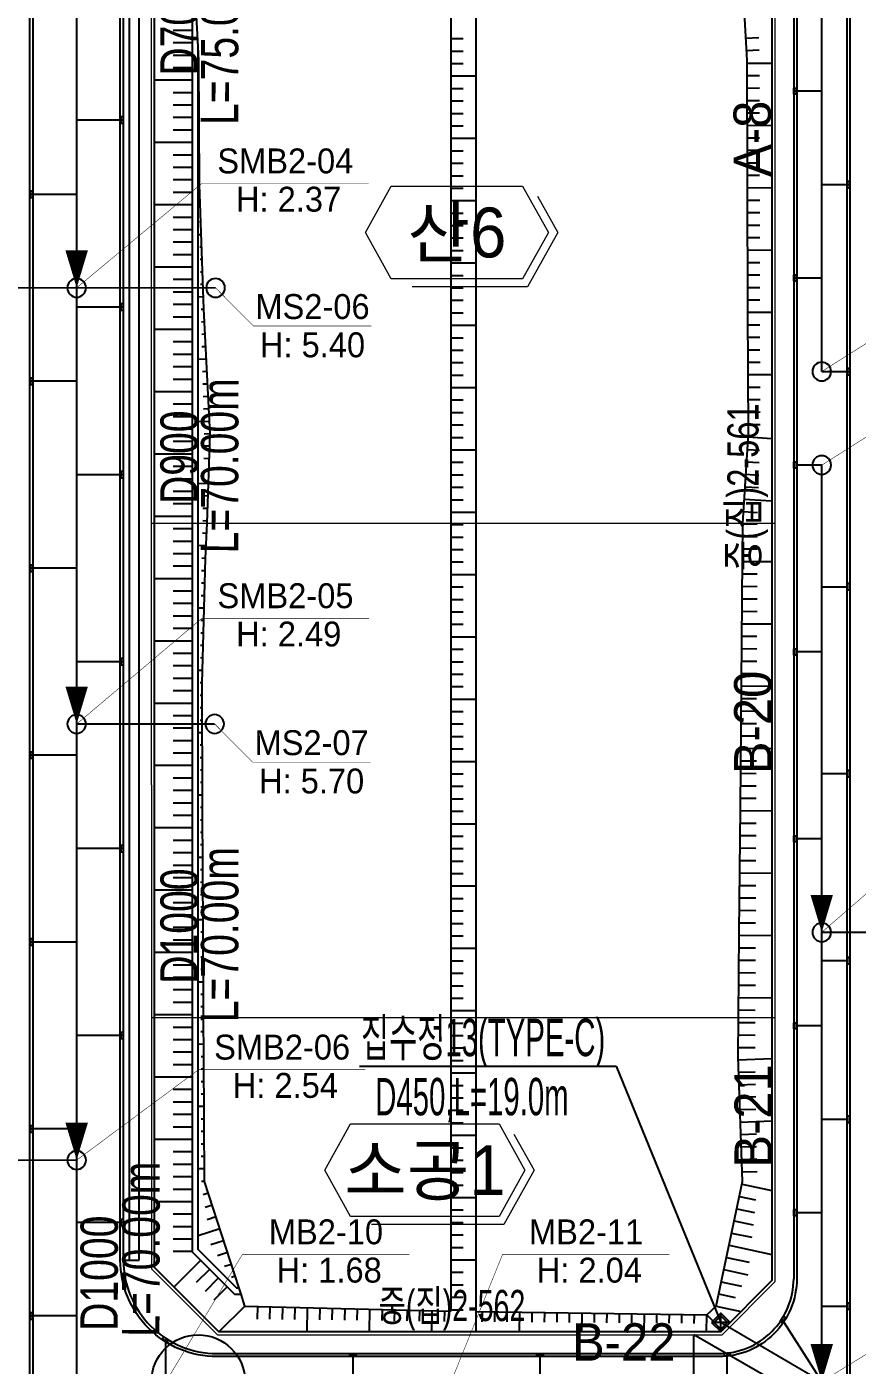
# Model space of a CAD drawing. Extents: x 230860 to 235519, y 342878 to 344985.
# Drawn here: x 232557.4 to 232690.6, y 343725.9 to 343940.7 of the extents above; entities that cross this region are included whole.
import ezdxf
from ezdxf.enums import TextEntityAlignment as Align

# ---------------------------------------------------------------- set-up
doc = ezdxf.new("R2010")
doc.units = 0
for name, color, linetype in [('##L형측구', 8, 'Continuous'), ('##보도', 3, 'Continuous'), ('##식수대', 104, 'Continuous'), ('##자전거', 11, 'Continuous'), ('CE-SLOP-FILL', 9, 'Continuous'), ('MN info M1', 2, 'Continuous'), ('storm_2호 우수받이', 1, 'Continuous'), ('storm_arrow', 7, 'Continuous'), ('storm_MH', 2, 'Continuous'), ('storm_pipe dia_length', 7, 'Continuous'), ('storm_pipe text', 1, 'Continuous'), ('storm_집수정', 4, 'Continuous'), ('도로시종점', 1, 'Continuous'), ('맨홀지시선', 7, 'Continuous'), ('블록맨홀', 1, 'Continuous'), ('비탈면', 7, 'Continuous')]:
    doc.layers.add(name, color=color, linetype=linetype)
for name, color, linetype, lineweight in [('00_도로_계획선', 7, 'Continuous', 0), ('0_도로명', 7, 'Continuous', 0), ('0_획지경계선', 8, 'Continuous', 5), ('storm_pipe', 160, 'Continuous', 30), ('블럭명', 7, 'Continuous', 0)]:
    doc.layers.add(name, color=color, linetype=linetype, lineweight=lineweight)
doc.styles.get("Standard").update_dxf_attribs({"font": 'Dotum.TTF'})
doc.styles.add('스타일1', font='H2HDRM.TTF')

# ---------------------------------------------------------------- blocks, each defined once
blk = doc.blocks.new('1')
at = {"layer": 'storm_MH', "flags": 128}
blk.add_lwpolyline([(-0.75, 0, 1), (0.75, 0, 1)], format="xyb", close=True, dxfattribs=at)
blk = doc.blocks.new('집수정')
at = {"layer": 'storm_집수정', "color": 7}
for p, q in [((244925.87, 275599.39), (244924.05, 275597.04)), ((244926.13, 275597.31), (244923.78, 275599.12))]:
    blk.add_line(p, q, dxfattribs=at)
for points in [[(244924.05, 275597.04), (244926.13, 275597.31), (244925.87, 275599.39), (244923.78, 275599.12)], [(244924.31, 275597.37), (244925.8, 275597.57), (244925.61, 275599.05), (244924.12, 275598.86)]]:
    blk.add_lwpolyline(points, close=True, dxfattribs=at)

msp = doc.modelspace()

# ---------------------------------------------------------------- linework, layer by layer
at = {"layer": '##L형측구'}
for points in [[(232606.036, 344089.591), (232621.29, 344091.341), (232665.401, 344091.341, -0.4142136), (232680.901, 344075.841), (232680.901, 343739.744, -0.4142136), (232668.401, 343727.244), (232587.901, 343727.244, -0.4142136), (232572.401, 343742.744), (232572.401, 344061.091, -0.4142136), (232600.901, 344089.591)], [(232704.401, 344091.341, 0.4142136), (232688.901, 344075.841), (232688.901, 343635.397, 0.4142136), (232701.401, 343622.897), (232883.401, 343622.897, 0.4142136), (232895.901, 343635.397), (232895.901, 344044.966), (232894.151, 344060.255), (232894.151, 344072.691, 0.2012258), (232889.214, 344084.462, -0.0044488), (232889.022, 344084.654, 0.2012258), (232877.252, 344089.591), (232864.815, 344089.591), (232849.526, 344091.341)]]:
    msp.add_lwpolyline(points, format="xyb", close=True, dxfattribs=at)
msp.add_lwpolyline([(232558.401, 344061.84, 0.4142159), (232531.901, 344088.341), (232465.401, 344088.341, 0.4142136), (232449.901, 344072.841), (232449.901, 343635.397, 0.4154208), (232462.453, 343622.897), (232509.512, 343622.897), (232524.767, 343624.647), (232529.901, 343624.647, 0.4142136), (232558.401, 343653.147), (232558.401, 344061.84)], format="xyb", dxfattribs=at)
at = {"layer": '##보도', "color": 8}
for points in [[(232621.318, 344090.841), (232665.401, 344090.841, -0.4142136), (232680.401, 344075.841), (232680.401, 343739.744)], [(232704.401, 344090.841, 0.4142136), (232689.401, 344075.841), (232689.401, 343635.397, 0.4142136), (232701.401, 343623.397), (232883.401, 343623.397, 0.4142136), (232895.401, 343635.397), (232895.401, 344044.937), (232893.651, 344060.226), (232893.651, 344072.691, 0.2012258), (232888.864, 344084.105, -0.0044488), (232888.665, 344084.303, 0.2012258), (232877.252, 344089.091), (232864.787, 344089.091), (232849.498, 344090.841), (232704.401, 344090.841)], [(232462.401, 343623.397), (232509.484, 343623.397), (232524.738, 343625.147), (232529.901, 343625.147, 0.4142136), (232557.901, 343653.147), (232557.901, 344061.841)], [(232572.901, 343742.744, 0.4142136), (232587.901, 343727.744)], [(232668.401, 343727.744, 0.4142136), (232680.401, 343739.744)]]:
    msp.add_lwpolyline(points, format="xyb", dxfattribs=at)
for points in [[(232572.901, 343742.744), (232572.901, 344061.091)], [(232572.899, 343742.744), (232575.399, 343742.744)], [(232587.901, 343727.744), (232668.401, 343727.744)]]:
    msp.add_lwpolyline(points, dxfattribs=at)
at = {"layer": '##식수대'}
for points in [[(232573.901, 343837.566), (232573.901, 344061.091)], [(232573.901, 343742.744), (232573.901, 343837.566)]]:
    msp.add_lwpolyline(points, dxfattribs=at)
at = {"layer": '##자전거'}
for points in [[(232575.401, 343742.744), (232575.401, 344061.091)], [(232575.401, 343742.744), (232575.401, 343837.566)]]:
    msp.add_lwpolyline(points, dxfattribs=at)
at = {"layer": '00_도로_계획선', "linetype": 'Continuous'}
for points in [[(232677.401, 344077.234), (232677.401, 343819.027)], [(232577.401, 343819.027), (232577.401, 344062.091)], [(232577.401, 343819.027), (232577.401, 343741.351)], [(232677.401, 343819.027), (232677.401, 343739.229)], [(232577.401, 343781.667), (232677.401, 343781.667)], [(232577.401, 343741.351), (232588.008, 343730.744)], [(232668.916, 343730.744), (232677.401, 343739.229)], [(232588.008, 343730.744), (232668.916, 343730.744)]]:
    msp.add_lwpolyline(points, dxfattribs=at)
at = {"layer": '0_획지경계선'}
msp.add_line((232577.401, 343861.003), (232677.401, 343861.003), dxfattribs=at)
at = {"layer": 'CE-SLOP-FILL', "color": 8}
for p, q in [((232625.401, 343982.776, 67), (232625.401, 343734.545, 67)), ((232629.401, 343982.776, 65), (232629.401, 343731.244, 65)), ((232583.901, 343940.091), (232580.901, 343940.091)), ((232625.401, 343938.776), (232627.401, 343938.776)), ((232672.732, 343938.841), (232674.816, 343938.954)), ((232583.901, 343938.091), (232580.901, 343938.091)), ((232584.91, 343937.301), (232584.901, 343937.3)), ((232625.401, 343936.776), (232627.401, 343936.776)), ((232672.84, 343936.844), (232674.871, 343936.954)), ((232583.901, 343936.091), (232580.901, 343936.091)), ((232585.018, 343935.304), (232584.96, 343935.303)), ((232625.401, 343934.776), (232627.401, 343934.776)), ((232672.924, 343934.846), (232676.901, 343934.861)), ((232583.901, 343932.091), (232577.901, 343932.091)), ((232583.901, 343934.091), (232580.901, 343934.091)), ((232585.028, 343933.304), (232584.965, 343933.303)), ((232625.401, 343932.776), (232629.401, 343932.776)), ((232672.931, 343932.846), (232674.916, 343932.853)), ((232583.901, 343930.091), (232580.901, 343930.091)), ((232585.038, 343931.304), (232584.969, 343931.303)), ((232625.401, 343930.776), (232627.401, 343930.776)), ((232672.939, 343930.846), (232674.92, 343930.853)), ((232583.901, 343928.091), (232580.901, 343928.091)), ((232585.048, 343929.304), (232584.974, 343929.303)), ((232625.401, 343928.776), (232627.401, 343928.776)), ((232672.946, 343928.846), (232674.923, 343928.853)), ((232583.901, 343926.091), (232580.901, 343926.091)), ((232585.057, 343927.304), (232584.901, 343927.303)), ((232625.401, 343926.776), (232627.401, 343926.776)), ((232672.953, 343926.846), (232674.927, 343926.853)), ((232583.901, 343924.091), (232580.901, 343924.091)), ((232585.067, 343925.304), (232584.984, 343925.303)), ((232625.401, 343924.776), (232627.401, 343924.776)), ((232672.961, 343924.846), (232676.901, 343924.86)), ((232583.901, 343922.091), (232577.901, 343922.091)), ((232585.077, 343923.304), (232584.989, 343923.303)), ((232585.087, 343921.304), (232584.994, 343921.303)), ((232625.401, 343922.776), (232629.401, 343922.776)), ((232672.968, 343922.846), (232674.934, 343922.853)), ((232583.901, 343920.091), (232580.901, 343920.091)), ((232585.096, 343919.304), (232584.999, 343919.303)), ((232625.401, 343920.776), (232627.401, 343920.776)), ((232672.975, 343920.846), (232674.938, 343920.853)), ((232583.901, 343918.091), (232580.901, 343918.091)), ((232585.106, 343917.304), (232584.901, 343917.303)), ((232625.401, 343918.776), (232627.401, 343918.776)), ((232672.983, 343918.846), (232674.942, 343918.853)), ((232583.901, 343916.091), (232580.901, 343916.091)), ((232585.117, 343915.304), (232585.009, 343915.3)), ((232625.401, 343916.776), (232627.401, 343916.776)), ((232672.99, 343916.846), (232674.945, 343916.853)), ((232672.997, 343914.846), (232676.901, 343914.86)), ((232583.901, 343914.091), (232580.901, 343914.091)), ((232585.185, 343913.305), (232585.043, 343913.3)), ((232625.401, 343914.776), (232627.401, 343914.776)), ((232625.401, 343912.776), (232629.401, 343912.776)), ((232673.005, 343912.846), (232674.953, 343912.853)), ((232583.901, 343912.091), (232577.901, 343912.091)), ((232585.252, 343911.306), (232585.077, 343911.3)), ((232625.401, 343910.776), (232627.401, 343910.776)), ((232673.012, 343910.846), (232674.957, 343910.853)), ((232583.901, 343910.091), (232580.901, 343910.091)), ((232585.32, 343909.307), (232585.111, 343909.3)), ((232625.401, 343908.776), (232627.401, 343908.776)), ((232673.019, 343908.846), (232674.96, 343908.853)), ((232583.901, 343908.091), (232580.901, 343908.091)), ((232585.388, 343907.309), (232584.901, 343907.292)), ((232625.401, 343906.776), (232627.401, 343906.776)), ((232673.027, 343906.846), (232674.964, 343906.853)), ((232583.901, 343906.091), (232580.901, 343906.091)), ((232583.901, 343904.091), (232580.901, 343904.091)), ((232585.456, 343905.31), (232585.178, 343905.3)), ((232625.401, 343904.776), (232627.401, 343904.776)), ((232673.034, 343904.846), (232676.901, 343904.86)), ((232583.901, 343902.091), (232577.901, 343902.091)), ((232585.523, 343903.311), (232585.212, 343903.3)), ((232625.401, 343902.776), (232629.401, 343902.776)), ((232673.041, 343902.846), (232674.971, 343902.853)), ((232583.901, 343900.091), (232580.901, 343900.091)), ((232585.591, 343901.312), (232585.246, 343901.3)), ((232625.401, 343900.776), (232627.401, 343900.776)), ((232673.049, 343900.846), (232674.975, 343900.853)), ((232583.901, 343898.091), (232580.901, 343898.091)), ((232585.659, 343899.313), (232585.28, 343899.3)), ((232625.401, 343898.776), (232627.401, 343898.776)), ((232673.056, 343898.846), (232674.979, 343898.853)), ((232583.901, 343896.091), (232580.901, 343896.091)), ((232585.727, 343897.314), (232584.901, 343897.286)), ((232625.401, 343896.776), (232627.401, 343896.776)), ((232673.063, 343896.846), (232674.982, 343896.853)), ((232583.901, 343894.091), (232580.901, 343894.091)), ((232585.795, 343895.315), (232585.348, 343895.293)), ((232625.401, 343894.776), (232627.401, 343894.776)), ((232673.071, 343894.846), (232676.901, 343894.86)), ((232583.901, 343892.091), (232577.901, 343892.091)), ((232585.897, 343893.318), (232585.399, 343893.293)), ((232585.998, 343891.321), (232585.45, 343891.293)), ((232625.401, 343892.776), (232629.401, 343892.776)), ((232673.078, 343892.846), (232674.99, 343892.853)), ((232583.901, 343890.091), (232580.901, 343890.091)), ((232586.1, 343889.323), (232585.5, 343889.293)), ((232625.401, 343890.776), (232627.401, 343890.776)), ((232673.085, 343890.846), (232674.993, 343890.853)), ((232583.901, 343888.091), (232580.901, 343888.091)), ((232586.201, 343887.326), (232584.901, 343887.26)), ((232625.401, 343888.776), (232627.401, 343888.776)), ((232673.093, 343888.846), (232674.997, 343888.853)), ((232583.901, 343886.091), (232580.901, 343886.091)), ((232586.303, 343885.328), (232585.602, 343885.293)), ((232625.401, 343886.776), (232627.401, 343886.776)), ((232625.401, 343884.776), (232627.401, 343884.776)), ((232673.1, 343886.846), (232675.001, 343886.853)), ((232673.107, 343884.846), (232676.901, 343884.86)), ((232583.901, 343884.091), (232580.901, 343884.091)), ((232586.404, 343883.331), (232585.653, 343883.293)), ((232625.401, 343882.776), (232629.401, 343882.776)), ((232673.115, 343882.846), (232675.008, 343882.853)), ((232583.901, 343882.091), (232577.901, 343882.091)), ((232586.506, 343881.334), (232585.703, 343881.293)), ((232625.401, 343880.776), (232627.401, 343880.776)), ((232673.122, 343880.846), (232675.012, 343880.853)), ((232583.901, 343880.091), (232580.901, 343880.091)), ((232586.607, 343879.336), (232585.754, 343879.293)), ((232625.401, 343878.776), (232627.401, 343878.776)), ((232673.129, 343878.846), (232675.015, 343878.853)), ((232583.901, 343878.091), (232580.901, 343878.091)), ((232586.709, 343877.339), (232584.901, 343877.247)), ((232625.401, 343876.776), (232627.401, 343876.776)), ((232673.137, 343876.846), (232675.019, 343876.853)), ((232583.901, 343876.091), (232580.901, 343876.091)), ((232583.901, 343874.091), (232580.901, 343874.091)), ((232586.81, 343875.341), (232585.856, 343875.293)), ((232625.401, 343874.776), (232627.401, 343874.776)), ((232673.111, 343874.847), (232676.901, 343874.606)), ((232583.901, 343872.091), (232577.901, 343872.091)), ((232586.743, 343873.342), (232585.822, 343873.373)), ((232625.401, 343872.776), (232629.401, 343872.776)), ((232672.983, 343872.851), (232674.942, 343872.726)), ((232583.901, 343870.091), (232580.901, 343870.091)), ((232586.676, 343871.344), (232585.789, 343871.373)), ((232625.401, 343870.776), (232627.401, 343870.776)), ((232672.856, 343870.855), (232674.879, 343870.726)), ((232583.901, 343868.091), (232580.901, 343868.091)), ((232586.609, 343869.345), (232585.755, 343869.373)), ((232625.401, 343868.776), (232627.401, 343868.776)), ((232672.729, 343868.86), (232674.815, 343868.726)), ((232583.901, 343866.091), (232580.901, 343866.091)), ((232586.542, 343867.346), (232584.901, 343867.401)), ((232625.401, 343866.776), (232627.401, 343866.776)), ((232672.601, 343866.864), (232674.751, 343866.726)), ((232583.901, 343864.091), (232580.901, 343864.091)), ((232586.408, 343863.348), (232585.654, 343863.373)), ((232586.475, 343865.347), (232585.688, 343865.373)), ((232625.401, 343864.776), (232627.401, 343864.776)), ((232672.474, 343864.868), (232676.901, 343864.585)), ((232583.901, 343862.091), (232577.901, 343862.091)), ((232586.341, 343861.349), (232585.621, 343861.373)), ((232625.401, 343862.776), (232629.401, 343862.776)), ((232672.347, 343862.872), (232674.624, 343862.726)), ((232583.901, 343860.091), (232580.901, 343860.091)), ((232586.248, 343859.351), (232585.574, 343859.385)), ((232625.401, 343860.776), (232627.401, 343860.776)), ((232672.227, 343860.876), (232674.564, 343860.868)), ((232583.901, 343858.091), (232580.901, 343858.091)), ((232586.149, 343857.354), (232584.901, 343857.415)), ((232625.401, 343858.776), (232627.401, 343858.776)), ((232672.215, 343856.876), (232674.558, 343856.868)), ((232672.221, 343858.876), (232674.561, 343858.868)), ((232583.901, 343856.091), (232580.901, 343856.091)), ((232586.051, 343855.356), (232585.476, 343855.385)), ((232625.401, 343856.776), (232627.401, 343856.776)), ((232625.401, 343854.776), (232627.401, 343854.776)), ((232672.207, 343854.876), (232676.901, 343854.836)), ((232583.901, 343854.091), (232580.901, 343854.091)), ((232585.996, 343853.357), (232585.448, 343853.372)), ((232625.401, 343852.776), (232629.401, 343852.776)), ((232672.19, 343852.876), (232674.545, 343852.856)), ((232583.901, 343852.091), (232577.901, 343852.091)), ((232585.941, 343851.358), (232585.421, 343851.372)), ((232625.401, 343850.776), (232627.401, 343850.776)), ((232672.173, 343850.876), (232674.537, 343850.856)), ((232583.901, 343850.091), (232580.901, 343850.091)), ((232585.887, 343849.358), (232585.394, 343849.372)), ((232625.401, 343848.776), (232627.401, 343848.776)), ((232672.156, 343848.876), (232674.529, 343848.856)), ((232583.901, 343848.091), (232580.901, 343848.091)), ((232583.901, 343846.091), (232580.901, 343846.091)), ((232585.832, 343847.359), (232584.901, 343847.385)), ((232625.401, 343846.776), (232627.401, 343846.776)), ((232672.14, 343846.876), (232674.52, 343846.856)), ((232583.901, 343844.091), (232580.901, 343844.091)), ((232585.778, 343845.36), (232585.339, 343845.372)), ((232625.401, 343844.776), (232627.401, 343844.776)), ((232672.123, 343844.876), (232676.901, 343844.836)), ((232583.901, 343842.091), (232577.901, 343842.091)), ((232585.723, 343843.361), (232585.312, 343843.372)), ((232625.401, 343842.776), (232629.401, 343842.776)), ((232672.106, 343842.876), (232674.504, 343842.856)), ((232583.901, 343840.091), (232580.901, 343840.091)), ((232585.669, 343841.361), (232585.285, 343841.372)), ((232625.401, 343840.776), (232627.401, 343840.776)), ((232672.09, 343840.876), (232674.495, 343840.856)), ((232583.901, 343838.091), (232580.901, 343838.091)), ((232585.614, 343839.362), (232585.258, 343839.372)), ((232625.401, 343838.776), (232627.401, 343838.776)), ((232672.073, 343838.876), (232674.487, 343838.856)), ((232583.901, 343836.091), (232580.901, 343836.091)), ((232585.56, 343837.363), (232584.901, 343837.381)), ((232585.506, 343835.364), (232585.203, 343835.372)), ((232625.401, 343836.776), (232627.401, 343836.776)), ((232672.056, 343836.876), (232674.479, 343836.856)), ((232583.901, 343834.091), (232580.901, 343834.091)), ((232585.515, 343833.364), (232585.208, 343833.362)), ((232625.401, 343834.776), (232627.401, 343834.776)), ((232672.039, 343834.876), (232676.901, 343834.832)), ((232583.901, 343832.091), (232577.901, 343832.091)), ((232585.524, 343831.364), (232585.213, 343831.362)), ((232625.401, 343832.776), (232629.401, 343832.776)), ((232672.021, 343832.876), (232674.461, 343832.854)), ((232583.901, 343830.091), (232580.901, 343830.091)), ((232585.534, 343829.364), (232585.218, 343829.362)), ((232625.401, 343830.776), (232627.401, 343830.776)), ((232672.003, 343830.876), (232674.452, 343830.854)), ((232583.901, 343828.091), (232580.901, 343828.091)), ((232585.544, 343827.364), (232584.901, 343827.361)), ((232625.401, 343828.776), (232627.401, 343828.776)), ((232625.401, 343826.776), (232627.401, 343826.776)), ((232671.966, 343826.877), (232674.434, 343826.854)), ((232671.985, 343828.877), (232674.443, 343828.854)), ((232583.901, 343826.091), (232580.901, 343826.091)), ((232585.553, 343825.364), (232585.227, 343825.362)), ((232625.401, 343824.776), (232627.401, 343824.776)), ((232671.948, 343824.877), (232676.901, 343824.832)), ((232583.901, 343824.091), (232580.901, 343824.091)), ((232585.563, 343823.364), (232585.232, 343823.362)), ((232625.401, 343822.776), (232629.401, 343822.776)), ((232671.93, 343822.877), (232674.415, 343822.854)), ((232583.901, 343822.091), (232577.901, 343822.091)), ((232585.573, 343821.364), (232585.237, 343821.362)), ((232625.401, 343820.776), (232627.401, 343820.776)), ((232671.912, 343820.877), (232674.406, 343820.854)), ((232583.901, 343820.091), (232580.901, 343820.091)), ((232585.583, 343819.364), (232585.242, 343819.362)), ((232625.401, 343818.776), (232627.401, 343818.776)), ((232671.893, 343818.877), (232674.397, 343818.854)), ((232583.901, 343818.091), (232580.901, 343818.091)), ((232583.901, 343816.091), (232580.901, 343816.091)), ((232585.592, 343817.364), (232584.901, 343817.361)), ((232625.401, 343816.776), (232627.401, 343816.776)), ((232671.875, 343816.877), (232674.388, 343816.854)), ((232583.901, 343814.091), (232580.901, 343814.091)), ((232585.602, 343815.364), (232585.252, 343815.362)), ((232625.401, 343814.776), (232627.401, 343814.776)), ((232671.857, 343814.877), (232676.901, 343814.831)), ((232583.901, 343812.091), (232577.901, 343812.091)), ((232585.612, 343813.364), (232585.256, 343813.362)), ((232625.401, 343812.776), (232629.401, 343812.776)), ((232671.839, 343812.877), (232674.37, 343812.854)), ((232583.901, 343810.091), (232580.901, 343810.091)), ((232585.622, 343811.364), (232585.261, 343811.362)), ((232625.401, 343810.776), (232627.401, 343810.776)), ((232671.821, 343810.877), (232674.361, 343810.854)), ((232583.901, 343808.091), (232580.901, 343808.091)), ((232585.631, 343809.364), (232585.266, 343809.362)), ((232625.401, 343808.776), (232627.401, 343808.776)), ((232671.802, 343808.877), (232674.352, 343808.854)), ((232583.901, 343806.091), (232580.901, 343806.091)), ((232585.641, 343807.364), (232584.901, 343807.36)), ((232585.651, 343805.364), (232585.276, 343805.362)), ((232625.401, 343806.776), (232627.401, 343806.776)), ((232671.784, 343806.877), (232674.343, 343806.854)), ((232583.901, 343804.091), (232580.901, 343804.091)), ((232585.661, 343803.364), (232585.281, 343803.362)), ((232625.401, 343804.776), (232627.401, 343804.776)), ((232671.766, 343804.878), (232676.901, 343804.831)), ((232583.901, 343802.091), (232577.901, 343802.091)), ((232585.67, 343801.364), (232585.286, 343801.362)), ((232625.401, 343802.776), (232629.401, 343802.776)), ((232671.748, 343802.878), (232674.324, 343802.854)), ((232583.901, 343800.091), (232580.901, 343800.091)), ((232585.68, 343799.364), (232585.291, 343799.362)), ((232625.401, 343800.776), (232627.401, 343800.776)), ((232671.711, 343798.878), (232674.306, 343798.854)), ((232671.729, 343800.878), (232674.315, 343800.854)), ((232583.901, 343798.091), (232580.901, 343798.091)), ((232585.69, 343797.364), (232584.901, 343797.36)), ((232625.401, 343798.776), (232627.401, 343798.776)), ((232625.401, 343796.776), (232627.401, 343796.776)), ((232671.693, 343796.878), (232674.297, 343796.854)), ((232583.901, 343796.091), (232580.901, 343796.091)), ((232585.699, 343795.364), (232585.3, 343795.362)), ((232625.401, 343794.776), (232627.401, 343794.776)), ((232671.675, 343794.878), (232676.901, 343794.83)), ((232583.901, 343794.091), (232580.901, 343794.091)), ((232585.709, 343793.364), (232585.305, 343793.362)), ((232625.401, 343792.776), (232629.401, 343792.776)), ((232671.656, 343792.878), (232674.279, 343792.854)), ((232583.901, 343792.091), (232577.901, 343792.091)), ((232585.719, 343791.364), (232585.31, 343791.362)), ((232625.401, 343790.776), (232627.401, 343790.776)), ((232671.638, 343790.878), (232674.27, 343790.854)), ((232583.901, 343790.091), (232580.901, 343790.091)), ((232583.901, 343788.091), (232580.901, 343788.091)), ((232585.729, 343789.364), (232585.315, 343789.362)), ((232625.401, 343788.776), (232627.401, 343788.776)), ((232671.62, 343788.878), (232674.261, 343788.854)), ((232583.901, 343786.091), (232580.901, 343786.091)), ((232585.738, 343787.364), (232584.901, 343787.36)), ((232625.401, 343786.776), (232627.401, 343786.776)), ((232671.602, 343786.878), (232674.251, 343786.854)), ((232583.901, 343784.091), (232580.901, 343784.091)), ((232585.748, 343785.364), (232585.325, 343785.362)), ((232625.401, 343784.776), (232627.401, 343784.776)), ((232671.584, 343784.878), (232676.901, 343784.83)), ((232583.901, 343782.091), (232577.901, 343782.091)), ((232585.758, 343783.364), (232585.329, 343783.362)), ((232625.401, 343782.776), (232629.401, 343782.776)), ((232671.565, 343782.878), (232674.233, 343782.854)), ((232583.901, 343780.091), (232580.901, 343780.091)), ((232585.768, 343781.364), (232585.334, 343781.362)), ((232625.401, 343780.776), (232627.401, 343780.776)), ((232671.547, 343780.879), (232674.224, 343780.854)), ((232583.901, 343778.091), (232580.901, 343778.091)), ((232585.787, 343777.364), (232584.901, 343777.36)), ((232585.777, 343779.364), (232585.339, 343779.362)), ((232625.401, 343778.776), (232627.401, 343778.776)), ((232671.529, 343778.879), (232674.215, 343778.854)), ((232583.901, 343776.091), (232580.901, 343776.091)), ((232585.797, 343775.364), (232585.349, 343775.362)), ((232625.401, 343776.776), (232627.401, 343776.776)), ((232671.511, 343776.879), (232674.206, 343776.854)), ((232583.901, 343774.091), (232580.901, 343774.091)), ((232585.807, 343773.364), (232585.354, 343773.362)), ((232625.401, 343774.776), (232627.401, 343774.776)), ((232671.513, 343774.879), (232676.901, 343775.072)), ((232583.901, 343772.091), (232577.901, 343772.091)), ((232585.816, 343771.364), (232585.359, 343771.362)), ((232625.401, 343772.776), (232629.401, 343772.776)), ((232671.585, 343772.88), (232674.243, 343772.976)), ((232671.656, 343770.882), (232674.279, 343770.976)), ((232583.901, 343770.091), (232580.901, 343770.091)), ((232585.826, 343769.364), (232585.364, 343769.362)), ((232625.401, 343770.776), (232627.401, 343770.776)), ((232625.401, 343768.776), (232627.401, 343768.776)), ((232671.728, 343768.883), (232674.315, 343768.976)), ((232583.901, 343768.091), (232580.901, 343768.091)), ((232585.836, 343767.364), (232584.901, 343767.36)), ((232625.401, 343766.776), (232627.401, 343766.776)), ((232671.8, 343766.884), (232674.35, 343766.976)), ((232583.901, 343766.091), (232580.901, 343766.091)), ((232585.845, 343765.364), (232585.373, 343765.362)), ((232625.401, 343764.776), (232627.401, 343764.776)), ((232671.871, 343764.885), (232676.901, 343765.066)), ((232583.901, 343764.091), (232580.901, 343764.091)), ((232585.855, 343763.365), (232585.378, 343763.362)), ((232625.401, 343762.776), (232629.401, 343762.776)), ((232671.943, 343762.887), (232674.422, 343762.976)), ((232583.901, 343762.091), (232577.901, 343762.091)), ((232585.865, 343761.365), (232585.383, 343761.362)), ((232625.401, 343760.776), (232627.401, 343760.776)), ((232672.015, 343760.888), (232674.458, 343760.976)), ((232583.901, 343760.091), (232580.901, 343760.091)), ((232583.901, 343758.091), (232580.901, 343758.091)), ((232585.875, 343759.365), (232585.388, 343759.362)), ((232625.401, 343758.776), (232627.401, 343758.776)), ((232672.087, 343758.889), (232674.494, 343758.976)), ((232583.901, 343756.091), (232580.901, 343756.091)), ((232585.884, 343757.365), (232584.901, 343757.36)), ((232625.401, 343756.776), (232627.401, 343756.776)), ((232672.158, 343756.891), (232674.53, 343756.976)), ((232583.901, 343754.091), (232580.901, 343754.091)), ((232585.894, 343755.365), (232585.398, 343755.362)), ((232625.401, 343754.776), (232627.401, 343754.776)), ((232672.12, 343754.901), (232676.901, 343753.883)), ((232583.901, 343752.091), (232577.901, 343752.091)), ((232586.505, 343753.461), (232585.703, 343753.201)), ((232625.401, 343752.776), (232629.401, 343752.776)), ((232671.703, 343752.945), (232674.302, 343752.392)), ((232583.901, 343750.091), (232580.901, 343750.091)), ((232587.123, 343751.559), (232586.012, 343751.198)), ((232587.741, 343749.657), (232586.321, 343749.196)), ((232625.401, 343750.776), (232627.401, 343750.776)), ((232671.287, 343750.989), (232674.094, 343750.391)), ((232583.901, 343748.091), (232580.901, 343748.091)), ((232588.358, 343747.755), (232584.901, 343746.632)), ((232625.401, 343748.776), (232627.401, 343748.776)), ((232670.87, 343749.033), (232673.885, 343748.391)), ((232583.901, 343746.091), (232580.901, 343746.091)), ((232588.976, 343745.853), (232586.939, 343745.191)), ((232625.401, 343746.776), (232627.401, 343746.776)), ((232670.036, 343745.121), (232676.901, 343743.658)), ((232670.453, 343747.077), (232673.677, 343746.39)), ((232583.901, 343744.091), (232580.901, 343744.091)), ((232589.594, 343743.95), (232588.014, 343743.437)), ((232625.401, 343744.776), (232627.401, 343744.776)), ((232669.619, 343743.165), (232673.26, 343742.389)), ((232585.282, 343742.662), (232581.039, 343738.42)), ((232586.696, 343741.248), (232584.575, 343739.127)), ((232590.212, 343742.048), (232589.117, 343741.693)), ((232625.401, 343742.776), (232629.401, 343742.776)), ((232669.203, 343741.209), (232673.052, 343740.389)), ((232588.11, 343739.834), (232585.989, 343737.713)), ((232590.83, 343740.146), (232590.219, 343739.948)), ((232625.401, 343740.776), (232627.401, 343740.776)), ((232625.401, 343738.776), (232627.401, 343738.776)), ((232668.786, 343739.253), (232672.055, 343738.556)), ((232589.524, 343738.42), (232587.403, 343736.298)), ((232625.401, 343736.776), (232627.401, 343736.776)), ((232668.369, 343737.297), (232671.004, 343736.735)), ((232592.391, 343735.341), (232588.215, 343731.244)), ((232594.391, 343735.292), (232594.342, 343733.268)), ((232596.39, 343735.244), (232596.342, 343733.244)), ((232598.389, 343735.196), (232598.342, 343733.22)), ((232600.389, 343735.148), (232600.342, 343733.196)), ((232602.388, 343735.1), (232602.295, 343731.244)), ((232604.388, 343735.052), (232604.342, 343733.148)), ((232606.387, 343735.003), (232606.342, 343733.124)), ((232608.386, 343734.955), (232608.342, 343733.1)), ((232610.386, 343734.907), (232610.342, 343733.076)), ((232612.385, 343734.859), (232612.298, 343731.244)), ((232614.385, 343734.811), (232614.342, 343733.027)), ((232616.384, 343734.763), (232616.342, 343733.003)), ((232618.384, 343734.714), (232618.342, 343732.979)), ((232620.383, 343734.666), (232620.342, 343732.955)), ((232622.382, 343734.618), (232622.301, 343731.244)), ((232624.382, 343734.57), (232624.342, 343732.907)), ((232625.401, 343734.776), (232627.401, 343734.776)), ((232630.417, 343734.434), (232630.393, 343732.839)), ((232632.417, 343734.403), (232632.393, 343732.824)), ((232667.952, 343735.341), (232671.953, 343734.488)), ((232634.417, 343734.373), (232634.393, 343732.809)), ((232636.417, 343734.343), (232636.37, 343731.244)), ((232638.416, 343734.313), (232638.393, 343732.778)), ((232640.416, 343734.282), (232640.393, 343732.763)), ((232642.416, 343734.252), (232642.393, 343732.748)), ((232644.416, 343734.222), (232644.393, 343732.733)), ((232646.416, 343734.191), (232646.371, 343731.244)), ((232648.415, 343734.161), (232648.393, 343732.703)), ((232650.415, 343734.131), (232650.393, 343732.687)), ((232652.415, 343734.101), (232652.393, 343732.672)), ((232654.415, 343734.07), (232654.393, 343732.657)), ((232656.414, 343734.04), (232656.372, 343731.244)), ((232658.414, 343734.01), (232658.393, 343732.627)), ((232660.414, 343733.979), (232660.393, 343732.612)), ((232662.414, 343733.949), (232662.393, 343732.597)), ((232664.414, 343733.919), (232664.393, 343732.581)), ((232666.413, 343733.889), (232666.373, 343731.244)), ((232666.497, 343733.968), (232667.695, 343732.698))]:
    msp.add_line(p, q, dxfattribs=at)
for points in [[(232629.401, 344087.341), (232666.587, 344087.341), (232676.901, 344077.027), (232676.901, 343819.027), (232676.901, 343739.436), (232668.709, 343731.244), (232629.401, 343731.244)], [(232629.401, 343731.244), (232588.215, 343731.244), (232577.901, 343741.558), (232577.901, 343819.027), (232577.901, 344062.091)], [(232583.901, 344062.091), (232583.901, 343819.027), (232583.901, 343744.043), (232590.7, 343737.244), (232591.773, 343737.244)], [(232591.448, 343738.244), (232591.114, 343738.244), (232584.901, 343744.457), (232584.901, 343819.027), (232584.901, 343937.47)]]:
    msp.add_lwpolyline(points, dxfattribs=at)
at = {"layer": 'storm_2호 우수받이'}
for p, q in [((232684.943, 343930.341), (232680.401, 343930.341)), ((232572.901, 343925.7), (232565.401, 343925.7)), ((232684.901, 343915.341), (232689.401, 343915.341)), ((232565.401, 343913.776), (232557.901, 343913.776)), ((232684.943, 343900.341), (232680.401, 343900.341)), ((232572.901, 343895.7), (232565.401, 343895.7)), ((232684.901, 343885.341), (232689.401, 343885.341)), ((232565.401, 343883.776), (232557.901, 343883.776)), ((232684.943, 343870.341), (232680.801, 343870.341)), ((232572.901, 343868.776), (232565.401, 343868.776)), ((232565.401, 343853.776), (232557.901, 343853.776)), ((232684.901, 343850.81), (232689.001, 343850.81)), ((232684.943, 343840.341), (232680.801, 343840.341)), ((232572.901, 343838.776), (232565.401, 343838.776)), ((232565.401, 343823.776), (232557.901, 343823.776)), ((232684.901, 343820.81), (232689.001, 343820.81)), ((232684.943, 343810.341), (232680.801, 343810.341)), ((232572.901, 343808.776), (232565.401, 343808.776)), ((232565.401, 343793.776), (232557.901, 343793.776)), ((232684.901, 343790.81), (232689.001, 343790.81)), ((232684.943, 343780.341), (232680.801, 343780.341)), ((232572.901, 343778.776), (232565.401, 343778.776)), ((232684.901, 343765.341), (232689.001, 343765.341)), ((232565.401, 343763.776), (232557.901, 343763.776)), ((232684.943, 343750.341), (232680.801, 343750.341)), ((232572.901, 343748.776), (232565.401, 343748.776)), ((232684.901, 343735.341), (232689.001, 343735.341)), ((232565.401, 343733.776), (232557.901, 343733.776)), ((232684.901, 343723.244), (232678.51, 343733.303)), ((232579.728, 343723.244), (232579.728, 343730.166)), ((232609.728, 343723.244), (232609.728, 343727.744)), ((232639.728, 343723.244), (232639.728, 343727.744)), ((232669.728, 343723.244), (232669.728, 343727.818))]:
    msp.add_line(p, q, dxfattribs=at)
for points in [[(232680.402, 343929.841), (232680.4, 343930.841), (232680.8, 343930.841), (232680.802, 343929.841)], [(232572.901, 343926.2), (232572.501, 343926.2), (232572.501, 343925.2), (232572.901, 343925.2)], [(232689.401, 343915.841), (232689.001, 343915.841), (232689.001, 343914.841), (232689.401, 343914.841)], [(232558.301, 343914.276), (232557.901, 343914.276), (232557.901, 343913.276), (232558.301, 343913.276)], [(232680.402, 343899.841), (232680.4, 343900.841), (232680.8, 343900.841), (232680.802, 343899.841)], [(232572.901, 343896.2), (232572.501, 343896.2), (232572.501, 343895.2), (232572.901, 343895.2)], [(232689.401, 343885.841), (232689.001, 343885.841), (232689.001, 343884.841), (232689.401, 343884.841)], [(232689.401, 343885.841), (232689.001, 343885.841), (232689.001, 343884.841), (232689.401, 343884.841)], [(232558.301, 343884.276), (232557.901, 343884.276), (232557.901, 343883.276), (232558.301, 343883.276)], [(232680.402, 343869.841), (232680.4, 343870.841), (232680.8, 343870.841), (232680.802, 343869.841)], [(232572.901, 343869.276), (232572.501, 343869.276), (232572.501, 343868.276), (232572.901, 343868.276)], [(232558.301, 343854.276), (232557.901, 343854.276), (232557.901, 343853.276), (232558.301, 343853.276)], [(232689.401, 343851.31), (232689.001, 343851.31), (232689.001, 343850.31), (232689.401, 343850.31)], [(232680.402, 343839.841), (232680.4, 343840.841), (232680.8, 343840.841), (232680.802, 343839.841)], [(232572.901, 343839.276), (232572.501, 343839.276), (232572.501, 343838.276), (232572.901, 343838.276)], [(232558.301, 343824.276), (232557.901, 343824.276), (232557.901, 343823.276), (232558.301, 343823.276)], [(232689.401, 343821.31), (232689.001, 343821.31), (232689.001, 343820.31), (232689.401, 343820.31)], [(232680.402, 343809.841), (232680.4, 343810.841), (232680.8, 343810.841), (232680.802, 343809.841)], [(232572.901, 343809.276), (232572.501, 343809.276), (232572.501, 343808.276), (232572.901, 343808.276)], [(232558.301, 343794.276), (232557.901, 343794.276), (232557.901, 343793.276), (232558.301, 343793.276)], [(232689.401, 343791.31), (232689.001, 343791.31), (232689.001, 343790.31), (232689.401, 343790.31)], [(232680.402, 343779.841), (232680.4, 343780.841), (232680.8, 343780.841), (232680.802, 343779.841)], [(232572.901, 343779.276), (232572.501, 343779.276), (232572.501, 343778.276), (232572.901, 343778.276)], [(232689.401, 343765.841), (232689.001, 343765.841), (232689.001, 343764.841), (232689.401, 343764.841)], [(232558.301, 343764.276), (232557.901, 343764.276), (232557.901, 343763.276), (232558.301, 343763.276)], [(232680.402, 343749.841), (232680.4, 343750.841), (232680.8, 343750.841), (232680.802, 343749.841)], [(232572.901, 343749.276), (232572.501, 343749.276), (232572.501, 343748.276), (232572.901, 343748.276)], [(232689.401, 343735.841), (232689.001, 343735.841), (232689.001, 343734.841), (232689.401, 343734.841)], [(232558.301, 343734.276), (232557.901, 343734.276), (232557.901, 343733.276), (232558.301, 343733.276)], [(232678.773, 343733.728), (232679.113, 343733.518), (232678.586, 343732.668), (232678.246, 343732.878)], [(232579.31, 343730.441), (232580.145, 343729.892), (232579.926, 343729.558), (232579.09, 343730.107)], [(232609.228, 343727.744), (232610.228, 343727.744), (232610.228, 343727.344), (232609.228, 343727.344)], [(232639.228, 343727.744), (232640.228, 343727.744), (232640.228, 343727.344), (232639.228, 343727.344)], [(232669.272, 343727.359), (232670.264, 343727.48), (232670.216, 343727.877), (232669.223, 343727.756)]]:
    msp.add_lwpolyline(points, close=True, dxfattribs=at)
at = {"layer": 'storm_arrow'}
for points in [[(232565.401, 343898.776, 0, 3.6, 0), (232565.401, 343904.776, 0, 2.977, 0)], [(232565.401, 343828.776, 0, 3.6, 0), (232565.401, 343834.776, 0, 2.977, 0)], [(232684.901, 343795.341, 0, 3.6, 0), (232684.901, 343801.341, 0, 2.977, 0)], [(232565.401, 343758.776, 0, 3.6, 0), (232565.401, 343764.776, 0, 2.977, 0)], [(232684.901, 343723.244, 0, 3.6, 0), (232684.901, 343729.244, 0, 2.977, 0)]]:
    msp.add_lwpolyline(points, format="xyseb", dxfattribs=at)
at = {"layer": 'storm_pipe', "const_width": 0.3, "flags": 128}
for points in [[(232565.401, 343973.776), (232565.401, 343898.776)], [(232684.901, 343955.341), (232684.901, 343885.341)], [(232565.401, 343898.776), (232544.64, 343898.776)], [(232565.401, 343898.776), (232565.401, 343828.776)], [(232565.401, 343898.776), (232587.677, 343898.776)], [(232684.901, 343870.341), (232684.901, 343795.341)], [(232565.401, 343828.776), (232565.401, 343758.776)], [(232565.401, 343828.776), (232587.537, 343828.776)], [(232684.901, 343795.341), (232684.901, 343723.244)], [(232684.901, 343795.341), (232699.679, 343795.341)], [(232565.401, 343758.776), (232540.937, 343758.776)], [(232565.401, 343758.776), (232565.401, 343688.776)], [(232668.713, 343732.729), (232684.901, 343723.244)]]:
    msp.add_lwpolyline(points, dxfattribs=at)
at = {"layer": 'storm_집수정', "color": 0}
for p, q in [((232610.766, 343773.875), (232651.921, 343773.875)), ((232651.921, 343773.875), (232668.713, 343732.729))]:
    msp.add_line(p, q, dxfattribs=at)
at = {"layer": '도로시종점'}
for p in [(232677.401, 343723.244), (232664.411, 343715.744)]:
    msp.add_line(p, (232664.411, 343730.744), dxfattribs=at)
msp.add_circle((232584.901, 343723.244), 7.5, dxfattribs=at)
at = {"layer": '맨홀지시선', "color": 30, "const_width": 0.08}
for points in [[(232565.401, 343898.776), (232585.467, 343915.527), (232612.233, 343915.527)], [(232684.901, 343885.341), (232707.58, 343899.675), (232734.346, 343899.675)], [(232684.943, 343870.341), (232707.58, 343884.675), (232734.346, 343884.675)], [(232565.401, 343828.776), (232585.498, 343845.746), (232612.263, 343845.746)], [(232684.901, 343795.341), (232705.906, 343813.551), (232732.672, 343813.551)], [(232565.401, 343758.776), (232584.957, 343773.302), (232611.722, 343773.302)], [(232579.728, 343723.244), (232591.983, 343743.654), (232618.749, 343743.654)], [(232625.466, 343723.244), (232633.712, 343743.649), (232660.477, 343743.649)], [(232684.901, 343723.244), (232700.163, 343732.597), (232726.929, 343732.597)]]:
    msp.add_lwpolyline(points, dxfattribs=at)
at = {"layer": '맨홀지시선', "color": 1, "const_width": 0.08}
for points in [[(232587.677, 343898.776), (232593.762, 343892.644), (232612.687, 343892.644)], [(232587.537, 343828.776), (232593.621, 343822.644), (232612.547, 343822.644)]]:
    msp.add_lwpolyline(points, dxfattribs=at)
at = {"layer": '블럭명'}
for points in [[(232636.932, 343900.243), (232615.856, 343900.243), (232611.712, 343907.659), (232615.856, 343915.075), (232636.932, 343915.075), (232641.076, 343907.659), (232636.932, 343900.243)], [(232639.303, 343913.466), (232642.549, 343907.659), (232637.686, 343898.957), (232619.195, 343898.957)], [(232633.145, 343749.746), (232609.346, 343749.746), (232605.201, 343757.162), (232609.346, 343764.578), (232633.145, 343764.578), (232637.289, 343757.162), (232633.145, 343749.746)], [(232635.517, 343762.97), (232638.762, 343757.162), (232633.899, 343748.461), (232612.684, 343748.461)]]:
    msp.add_lwpolyline(points, dxfattribs=at)
at = {"layer": '비탈면', "color": 8}
for points in [[(232667.952, 343735.341), (232672.214, 343755.341), (232671.497, 343775.341), (232671.554, 343781.667), (232671.679, 343795.341), (232671.861, 343815.341), (232672.044, 343835.341), (232672.21, 343855.341), (232672.227, 343861.003), (232673.142, 343875.341), (232673.069, 343895.341), (232672.995, 343915.341), (232672.922, 343935.341), (232671.836, 343955.341), (232672.775, 343975.341), (232672.748, 343982.776), (232672.989, 343995.341), (232673.367, 344015.341), (232673.353, 344035.341), (232672.745, 344055.341), (232670.815, 344075.341), (232670.722, 344077.234)], [(232584.901, 343937.47), (232583.917, 343955.341), (232583.901, 343975.341), (232584.901, 343982.415)], [(232591.448, 343738.244), (232585.894, 343755.341), (232585.797, 343775.341), (232585.766, 343781.667), (232585.7, 343795.341), (232585.602, 343815.341), (232585.505, 343835.341), (232586.05, 343855.341), (232586.329, 343861.003), (232586.81, 343875.341), (232585.794, 343895.341), (232585.116, 343915.341), (232585.018, 343935.341), (232584.901, 343937.47)], [(232591.773, 343737.244), (232591.448, 343738.244)], [(232592.391, 343735.341), (232591.773, 343737.244)], [(232592.391, 343735.341), (232625.401, 343734.545)], [(232666.413, 343733.889), (232629.401, 343734.449)], [(232667.952, 343735.341), (232666.413, 343733.889)]]:
    msp.add_lwpolyline(points, dxfattribs=at)

# ---------------------------------------------------------------- block references
at = {"layer": 'storm_MH', "xscale": 2, "yscale": 2, "zscale": 2, "rotation": 180}
for p in [(232565.401, 343898.776), (232587.677, 343898.776), (232565.401, 343828.776), (232565.401, 343828.776), (232565.401, 343828.776), (232565.401, 343828.776), (232587.537, 343828.776), (232684.901, 343795.341), (232684.901, 343795.341), (232684.901, 343795.341), (232684.901, 343795.341), (232565.401, 343758.776), (232565.401, 343758.776), (232565.401, 343758.776), (232565.401, 343758.776)]:
    msp.add_blockref('1', p, dxfattribs=at)
at = {"layer": 'storm_MH', "xscale": 2, "yscale": 2, "zscale": 2}
for p in [(232684.901, 343885.341), (232684.901, 343870.341)]:
    msp.add_blockref('1', p, dxfattribs=at)
at = {"layer": 'storm_집수정', "color": 7, "rotation": 307.6856373119691}
msp.add_blockref('집수정', (-135162.976, 369079.567), dxfattribs=at)

# ---------------------------------------------------------------- texts
at = {"layer": '0_도로명', "color": 1, "width": 0.8}
msp.add_text('중(집)2-561', height=5, rotation=90, dxfattribs=at).set_placement((232674.761, 343853.323, 1.736))
at = {"layer": '0_도로명', "color": 1, "width": 0.7}
msp.add_text('중(집)2-562', height=5, dxfattribs=at).set_placement((232613.813, 343732.948, -5.264))
at = {"layer": 'MN info M1', "color": 30, "style": '스타일1'}
for s, p in [('SMB2-04', (232598.863, 343915.944)), ('H: 2.37', (232599.384, 343909.799)), ('SMB2-05', (232598.893, 343846.163)), ('H: 2.49', (232599.414, 343840.017)), ('SMB2-06', (232598.352, 343773.719)), ('H: 2.54', (232598.873, 343767.573)), ('MB2-10', (232605.379, 343744.07)), ('MB2-11', (232647.107, 343744.066)), ('H: 1.68', (232605.9, 343737.925)), ('H: 2.04', (232647.628, 343737.92))]:
    msp.add_text(s, height=4, dxfattribs=at).set_placement(p, align=Align.BOTTOM_CENTER)
at = {"layer": 'storm_pipe dia_length', "width": 0.8}
for s, p in [('L=75.00m', (232591.331, 343938.959)), ('D700', (232584.825, 343940.336)), ('L=70.00m', (232591.331, 343870.208)), ('D900', (232584.825, 343871.585)), ('L=70.00m', (232591.331, 343794.957)), ('D1000', (232584.825, 343796.334)), ('L=70.00m', (232578.709, 343744.481)), ('D1000', (232572.01, 343740.622))]:
    msp.add_text(s, height=6, rotation=89.8867, dxfattribs=at).set_placement(p, align=Align.CENTER)
at = {"layer": 'storm_pipe text', "color": 2}
for s, p in [('A-8', (232676.751, 343922.704)), ('B-20', (232676.843, 343829.022)), ('B-21', (232676.904, 343765.873))]:
    msp.add_text(s, height=6, rotation=90, dxfattribs=at).set_placement(p, align=Align.CENTER)
msp.add_text('B-22', height=6, dxfattribs=at).set_placement((232653.129, 343726.594), align=Align.CENTER)
at = {"layer": 'storm_집수정', "color": 0, "ltscale": 22, "width": 0.6}
for s, p in [('집수정13(TYPE-C)', (232630.582, 343775.456)), ('D450,L=19.0m', (232628.795, 343765.975))]:
    msp.add_text(s, height=6, rotation=0.03924, dxfattribs=at).set_placement(p, align=Align.CENTER)
at = {"layer": '블럭명'}
for s, p in [('산6', (232626.394, 343907.659)), ('소공1', (232621.245, 343757.162))]:
    msp.add_text(s, height=8, dxfattribs=at).set_placement(p, align=Align.MIDDLE_CENTER)
at = {"layer": '블록맨홀', "color": 1, "style": '스타일1'}
for s, p in [('MS2-06', (232603.224, 343895.775)), ('H: 5.40', (232603.224, 343889.63)), ('MS2-07', (232603.084, 343825.775)), ('H: 5.70', (232603.084, 343819.63))]:
    msp.add_text(s, height=4, dxfattribs=at).set_placement(p, align=Align.MIDDLE_CENTER)

doc.saveas('drawing.dxf')
